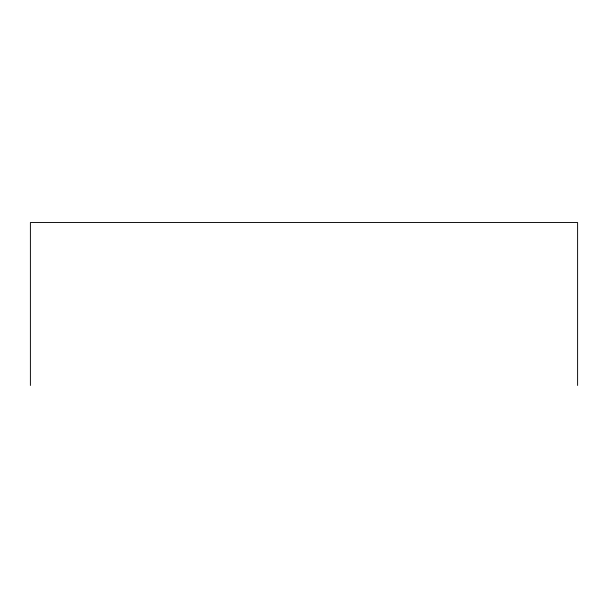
<?xml version="1.0" encoding="UTF-8"?>
<svg xmlns="http://www.w3.org/2000/svg" width="608" height="608" viewBox="0 0 608 608"><rect width="100%" height="100%" fill="white"/><g stroke="black" fill="none" stroke-linecap="round" stroke-linejoin="round"><path stroke-width="0.91" d="M577.6 385.464L577.6 222.536L30.4 222.536L30.4 385.464"/></g></svg>
